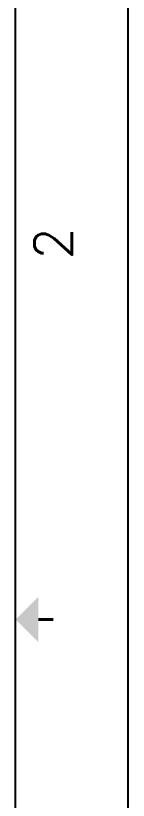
# Model space of a CAD drawing. Header units: inches. Extents: x -58 to 1235, y -506 to 1148.
# Drawn here: x 1176.2 to 1235.3, y 226 to 636.9 of the extents above; entities that cross this region are included whole.
import ezdxf
from ezdxf.enums import TextEntityAlignment as Align

# ---------------------------------------------------------------- set-up
doc = ezdxf.new("R2010")
doc.units = ezdxf.units.IN
doc.header["$MEASUREMENT"] = 0
doc.layers.add('Title Block', color=7, linetype='Continuous')
doc.layers.add('Viewport', color=7, linetype='Continuous')
doc.styles.add('Roman', font='romans')

# ---------------------------------------------------------------- blocks, each defined once
blk = doc.blocks.new('ANSI_border_C')
blk.add_line((14.25, 0.75), (20.5, 0.75))
at = {"layer": 'Title Block'}
for p, q in [((0.5, 0.75), (20.5, 0.75)), ((0, 0), (21, 0))]:
    blk.add_line(p, q, dxfattribs=at)
at = {"layer": 'Title Block', "const_width": 0.02}
blk.add_lwpolyline([(10.5, 0.5), (10.5, 0.6)], dxfattribs=at)
at = {"layer": 'Title Block'}
blk.add_solid([(10.35, 0.6), (10.65, 0.6), (10.5, 0.75)], dxfattribs=at)
at = {"layer": 'Title Block', "style": 'Roman'}
blk.add_text('2', height=0.25, dxfattribs=at).set_placement((13, 0.5), align=Align.MIDDLE_CENTER)
blk = doc.blocks.new('JIC_border_C')
at = {"xscale": 78.77001811510775, "yscale": 78.77001811510775, "zscale": 78.77001811510775, "rotation": 90}
blk.add_blockref('ANSI_border_C', (1235.32, -506.34), dxfattribs=at)

msp = doc.modelspace()

# ---------------------------------------------------------------- block references
at = {"layer": 'Viewport'}
msp.add_blockref('JIC_border_C', (0, 0), dxfattribs=at)

doc.saveas('drawing.dxf')
